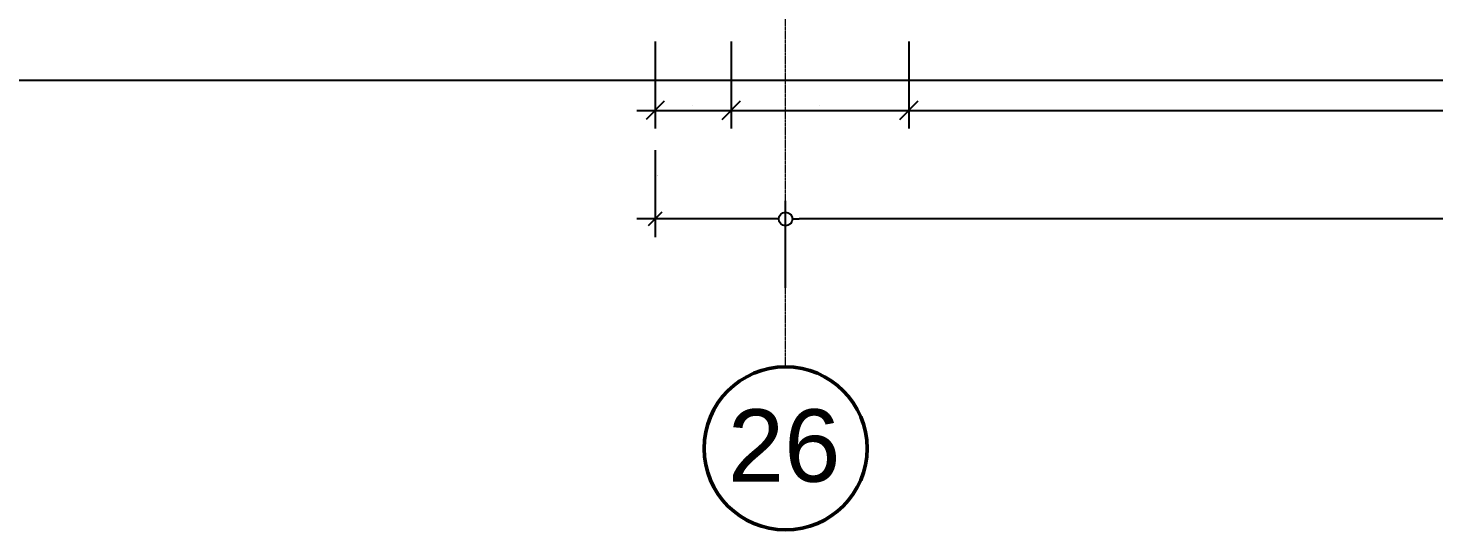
# Model space of a CAD drawing. Header units: millimetres. Extents: x 652554 to 1678317, y -308114 to 170803.
# Drawn here: x 666495 to 674250, y 97519 to 100290 of the extents above; entities that cross this region are included whole.
import ezdxf

# ---------------------------------------------------------------- set-up
doc = ezdxf.new("R2010")
doc.units = ezdxf.units.MM
doc.linetypes.add('DPA_Grid _ Level 100', pattern=[10, 5.5, -1.6, 1.3, -1.6])
for name, color, linetype, lineweight in [('A-ANNO-DIMS', 7, 'Continuous', 9), ('S-GRID', 7, 'Continuous', 9), ('S-GRID-IDEN', 7, 'Continuous', 50)]:
    doc.layers.add(name, color=color, linetype=linetype, lineweight=lineweight)
doc.layers.add('DIM', color=7, linetype='Continuous')
doc.styles.add('Arial', font='arial.ttf')
doc.styles.add('Arial_2', font='arial.ttf', dxfattribs={"height": 3})
doc.dimstyles.new('DPA-DIM-3_0_C-C', dxfattribs={"dimscale": 304.8, "dimtxt": 153.03891, "dimasz": 0.246063, "dimexe": 0.328084, "dimexo": 0.0625, "dimgap": 0.082021, "dimtad": 1, "dimdec": 0, "dimzin": 0, "dimdsep": 46, "dimtxsty": 'Arial_2', "dimblk1": 'DOTBLANK', "dimblk2": 'DOTBLANK', "dimsah": 1, "dimcen": 0.09, "dimdle": 0.328084, "dimclrd": 7, "dimclre": 7, "dimclrt": 7, "dimadec": 8, "dimazin": 0, "dimtfac": 1, "dimtdec": 4, "dimtix": 1, "dimtmove": 0, "dimatfit": 3, "dimfxl": 0.656168, "dimfxlon": 1, "dimtvp": 1, "dimtolj": 1, "dimtzin": 0, "dimarcsym": 2})
doc.dimstyles.new('DPA-DIM-3_0_C-T', dxfattribs={"dimscale": 304.8, "dimtxt": 153.03891, "dimasz": 0.246063, "dimexe": 0.328084, "dimexo": 0.0625, "dimgap": 0.082021, "dimtad": 0, "dimjust": 2, "dimdec": 0, "dimzin": 0, "dimdsep": 46, "dimtxsty": 'Arial_2', "dimblk1": 'DOTBLANK', "dimblk2": 'OBLIQUE', "dimsah": 1, "dimcen": 0.09, "dimdle": 0.328084, "dimclrd": 7, "dimclre": 7, "dimclrt": 7, "dimadec": 8, "dimazin": 0, "dimtfac": 1, "dimtdec": 4, "dimtix": 1, "dimtmove": 2, "dimatfit": 3, "dimfxl": 0.656168, "dimfxlon": 1, "dimtvp": 1, "dimtolj": 1, "dimtzin": 0, "dimarcsym": 2})
doc.dimstyles.new('DPA-DIM-3_0_T-T_1', dxfattribs={"dimscale": 304.8, "dimtxt": 153.03891, "dimasz": 0.328084, "dimexe": 0.328084, "dimexo": 0.0625, "dimgap": 0.082021, "dimtad": 1, "dimdec": 0, "dimzin": 0, "dimdsep": 46, "dimtxsty": 'Arial_2', "dimblk1": 'OBLIQUE', "dimblk2": 'OBLIQUE', "dimsah": 1, "dimcen": 0.09, "dimdle": 0.328084, "dimclrd": 7, "dimclre": 7, "dimclrt": 7, "dimadec": 8, "dimazin": 0, "dimtfac": 1, "dimtdec": 4, "dimtix": 1, "dimtmove": 1, "dimatfit": 3, "dimfxl": 0.656168, "dimfxlon": 1, "dimtvp": 1, "dimtolj": 1, "dimtzin": 0, "dimarcsym": 2})

# ---------------------------------------------------------------- blocks, each defined once
blk = doc.blocks.new('Grid - 100 Scale-2291345-2250-01 ENTRANCE 2 ELEVATION 3')
at = {"layer": 'S-GRID-IDEN', "color": 7}
blk.add_circle((632917.4, 97968.9), 450, dxfattribs=at)
blk = doc.blocks.new('_DotBlank')
at = {"color": 7, "linetype": 'ByBlock', "lineweight": -2}
blk.add_line((-0.5, 0), (-1, 0), dxfattribs=at)
blk.add_circle((0, 0), 0.5, dxfattribs=at)
blk = doc.blocks.new('*D5413')
at = {"layer": 'A-ANNO-DIMS', "color": 7, "lineweight": -2, "transparency": 16777216}
for p, q in [((670673.8, 98854.6), (670673.8, 99335.6)), ((678973.8, 98854.6), (678973.8, 99335.6)), ((678898.8, 99235.6), (670748.8, 99235.6))]:
    blk.add_line(p, q, dxfattribs=at)
at = {"layer": 'Defpoints', "color": 7, "transparency": 16777216}
for p in [(670673.8, 99235.6), (670673.8, 98835.6), (678973.8, 98835.6)]:
    blk.add_point(p, dxfattribs=at)
at = {"layer": 'A-ANNO-DIMS', "color": 7, "lineweight": -2, "transparency": 16777216, "xscale": 75, "yscale": 75, "zscale": 75, "rotation": 180}
blk.add_blockref('_DotBlank', (670673.8, 99235.6), dxfattribs=at)
at = {"layer": 'A-ANNO-DIMS', "color": 7, "lineweight": -2, "transparency": 16777216, "xscale": 75, "yscale": 75, "zscale": 75}
blk.add_blockref('_DotBlank', (678973.8, 99235.6), dxfattribs=at)
at = {"layer": 'A-ANNO-DIMS', "color": 7, "transparency": 16777216, "insert": (674823.8, 99262.1), "char_height": 3, "width": 1107.531, "attachment_point": 5, "style": 'Arial_2'}
blk.add_mtext('\\A1;8300', dxfattribs=at)
blk = doc.blocks.new('*D5423')
at = {"layer": 'Defpoints', "color": 7, "transparency": 16777216}
for p in [(670673.8, 99235.6), (670673.8, 99094.1), (670673.8, 99094.1)]:
    blk.add_point(p, dxfattribs=at)
blk = doc.blocks.new('_None')
blk = doc.blocks.new('_Oblique')
at = {"color": 7, "linetype": 'ByBlock', "lineweight": -2}
blk.add_line((-0.5, -0.5), (0.5, 0.5), dxfattribs=at)
blk = doc.blocks.new('*D5424')
at = {"layer": 'A-ANNO-DIMS', "color": 7, "lineweight": -2, "transparency": 16777216}
for p, q in [((669953.8, 99616.5), (669953.8, 99135.6)), ((670673.8, 98854.6), (670673.8, 99335.6)), ((670598.8, 99235.6), (669853.8, 99235.6))]:
    blk.add_line(p, q, dxfattribs=at)
at = {"layer": 'Defpoints', "color": 7, "transparency": 16777216}
for p in [(669953.8, 99635.6), (669953.8, 99235.6), (670673.8, 98835.6)]:
    blk.add_point(p, dxfattribs=at)
at = {"layer": 'A-ANNO-DIMS', "color": 7, "lineweight": -2, "transparency": 16777216, "xscale": 75, "yscale": 75, "zscale": 75, "rotation": 180}
blk.add_blockref('_Oblique', (669953.8, 99235.6), dxfattribs=at)
at = {"layer": 'A-ANNO-DIMS', "color": 7, "lineweight": -2, "transparency": 16777216, "xscale": 75, "yscale": 75, "zscale": 75}
blk.add_blockref('_DotBlank', (670673.8, 99235.6), dxfattribs=at)
at = {"layer": 'A-ANNO-DIMS', "color": 7, "transparency": 16777216, "insert": (669963.8, 99477), "char_height": 3, "width": 830.648, "attachment_point": 1, "line_spacing_factor": 0.941778, "style": 'Arial_2'}
blk.add_mtext('\\A1;720', dxfattribs=at)
blk = doc.blocks.new('*D5425')
at = {"layer": 'A-ANNO-DIMS', "color": 7, "lineweight": -2, "transparency": 16777216}
for p, q in [((669953.8, 100216.5), (669953.8, 99735.6)), ((670373.8, 100216.5), (670373.8, 99735.6)), ((669853.8, 99835.6), (670473.8, 99835.6))]:
    blk.add_line(p, q, dxfattribs=at)
at = {"layer": 'Defpoints', "color": 7, "transparency": 16777216}
for p in [(669953.8, 100235.6), (670373.8, 100235.6), (670373.8, 99835.6)]:
    blk.add_point(p, dxfattribs=at)
at = {"layer": 'A-ANNO-DIMS', "color": 7, "lineweight": -2, "transparency": 16777216, "xscale": 100, "yscale": 100, "zscale": 100, "rotation": 180}
blk.add_blockref('_Oblique', (669953.8, 99835.6), dxfattribs=at)
at = {"layer": 'A-ANNO-DIMS', "color": 7, "lineweight": -2, "transparency": 16777216, "xscale": 100, "yscale": 100, "zscale": 100}
blk.add_blockref('_Oblique', (670373.8, 99835.6), dxfattribs=at)
at = {"layer": 'A-ANNO-DIMS', "color": 7, "transparency": 16777216, "insert": (670163.8, 99862.1), "char_height": 3, "width": 830.648, "attachment_point": 5, "style": 'Arial_2'}
blk.add_mtext('\\A1;420', dxfattribs=at)
blk = doc.blocks.new('*D5426')
at = {"layer": 'A-ANNO-DIMS', "color": 7, "lineweight": -2, "transparency": 16777216}
for p, q in [((670373.8, 100216.5), (670373.8, 99735.6)), ((671353.8, 100216.5), (671353.8, 99735.6)), ((670273.8, 99835.6), (671453.8, 99835.6))]:
    blk.add_line(p, q, dxfattribs=at)
at = {"layer": 'Defpoints', "color": 7, "transparency": 16777216}
for p in [(670373.8, 100235.6), (671353.8, 100235.6), (671353.8, 99835.6)]:
    blk.add_point(p, dxfattribs=at)
at = {"layer": 'A-ANNO-DIMS', "color": 7, "lineweight": -2, "transparency": 16777216, "xscale": 100, "yscale": 100, "zscale": 100, "rotation": 180}
blk.add_blockref('_Oblique', (670373.8, 99835.6), dxfattribs=at)
at = {"layer": 'A-ANNO-DIMS', "color": 7, "lineweight": -2, "transparency": 16777216, "xscale": 100, "yscale": 100, "zscale": 100}
blk.add_blockref('_Oblique', (671353.8, 99835.6), dxfattribs=at)
at = {"layer": 'A-ANNO-DIMS', "color": 7, "transparency": 16777216, "insert": (670863.8, 99862.1), "char_height": 3, "width": 830.648, "attachment_point": 5, "style": 'Arial_2'}
blk.add_mtext('\\A1;980', dxfattribs=at)
blk = doc.blocks.new('*D5427')
at = {"layer": 'A-ANNO-DIMS', "color": 7, "lineweight": -2, "transparency": 16777216}
for p, q in [((671353.8, 100216.5), (671353.8, 99735.6)), ((679355.8, 100216.5), (679355.8, 99735.6)), ((671253.8, 99835.6), (679455.8, 99835.6))]:
    blk.add_line(p, q, dxfattribs=at)
at = {"layer": 'Defpoints', "color": 7, "transparency": 16777216}
for p in [(671353.8, 100235.6), (679355.8, 100235.6), (679355.8, 99835.6)]:
    blk.add_point(p, dxfattribs=at)
at = {"layer": 'A-ANNO-DIMS', "color": 7, "lineweight": -2, "transparency": 16777216, "xscale": 100, "yscale": 100, "zscale": 100, "rotation": 180}
blk.add_blockref('_Oblique', (671353.8, 99835.6), dxfattribs=at)
at = {"layer": 'A-ANNO-DIMS', "color": 7, "lineweight": -2, "transparency": 16777216, "xscale": 100, "yscale": 100, "zscale": 100}
blk.add_blockref('_Oblique', (679355.8, 99835.6), dxfattribs=at)
at = {"layer": 'A-ANNO-DIMS', "color": 7, "transparency": 16777216, "insert": (675354.8, 99862.1), "char_height": 3, "width": 1107.531, "attachment_point": 5, "style": 'Arial_2'}
blk.add_mtext('\\A1;8002', dxfattribs=at)

msp = doc.modelspace()

# ---------------------------------------------------------------- linework, layer by layer
at = {"layer": 'DIM', "color": 7}
msp.add_line((697768, 100000), (652554, 100000), dxfattribs=at)
at = {"layer": 'S-GRID', "color": 7, "linetype": 'DPA_Grid _ Level 100'}
msp.add_line((670673.7798, 98418.8585), (670673.7798, 116085.8576), dxfattribs=at)

# ---------------------------------------------------------------- block references
at = {"layer": 'S-GRID-IDEN', "color": 7}
msp.add_blockref('Grid - 100 Scale-2291345-2250-01 ENTRANCE 2 ELEVATION 3', (37756.406, 0), dxfattribs=at)

# ---------------------------------------------------------------- texts
at = {"layer": 'S-GRID-IDEN', "color": 7, "lineweight": 9, "insert": (670354.9894, 98184.7545), "char_height": 400, "width": 753.58625, "attachment_point": 1, "style": 'Arial'}
msp.add_mtext('26', dxfattribs=at)

# ---------------------------------------------------------------- dimensions: what is measured, and where the dimension line sits
at = {"layer": 'A-ANNO-DIMS', "color": 7}
for base, p1, p2, dimstyle, override, picture, middle in [((670373.7774, 99835.5519), (669953.7774, 100235.5519), (670373.7774, 100235.5519), 'DPA-DIM-3_0_T-T_1', {"dimpost": '<>', "dimclrd": 7, "dimclre": 7, "dimclrt": 7, "dimfxl": 420}, '*D5425', (670163.7774, 99862.0836)), ((671353.7774, 99835.5519), (670373.7774, 100235.5519), (671353.7774, 100235.5519), 'DPA-DIM-3_0_T-T_1', {"dimpost": '<>', "dimclrd": 7, "dimclre": 7, "dimclrt": 7, "dimfxl": 980}, '*D5426', (670863.7774, 99862.0836)), ((679355.7774, 99835.5519), (671353.7774, 100235.5519), (679355.7774, 100235.5519), 'DPA-DIM-3_0_T-T_1', {"dimpost": '<>', "dimclrd": 7, "dimclre": 7, "dimclrt": 7, "dimfxl": 8002}, '*D5427', (675354.7774, 99862.0836)), ((670673.7798, 99235.5519), (678973.7798, 98835.5519), (670673.7798, 98835.5519), 'DPA-DIM-3_0_C-C', {"dimpost": '<>', "dimclrd": 7, "dimclre": 7, "dimclrt": 7, "dimfxl": 8300}, '*D5413', (674823.7798, 99262.0846))]:
    dim = msp.add_linear_dim(base=base, p1=p1, p2=p2, dimstyle=dimstyle, override=override, dxfattribs=at)
    dim.commit()
    dim.dimension.update_dxf_attribs({"geometry": picture, "text_midpoint": middle})
dim = msp.add_linear_dim(base=(669953.7774, 99235.5519), p1=(670673.7798, 98835.5519), p2=(669953.7774, 99635.5519), dimstyle='DPA-DIM-3_0_C-T', override={"dimpost": '<>', "dimclrd": 7, "dimclre": 7, "dimclrt": 7, "dimfxl": 1076.291525}, dxfattribs=at)
dim.commit()
dim.dimension.update_dxf_attribs({"geometry": '*D5424', "text_midpoint": (670379.1015, 99475.0208), "dimtype": 160})
dim = msp.add_linear_dim(base=(670673.7798, 99235.5519), p1=(670673.7798, 99094.1305), p2=(670673.7798, 99094.1305), text=' ', dimstyle='DPA-DIM-3_0_C-T', override={"dimpost": '<>', "dimblk": 'None', "dimse1": 1, "dimse2": 1, "dimsd1": 1, "dimsd2": 1, "dimclrd": 7, "dimclre": 7, "dimclrt": 7, "dimfxl": 0}, dxfattribs=at)
dim.commit()
dim.dimension.update_dxf_attribs({"geometry": '*D5423', "text_midpoint": (670673.7798, 99235.5519)})

doc.saveas('drawing.dxf')
